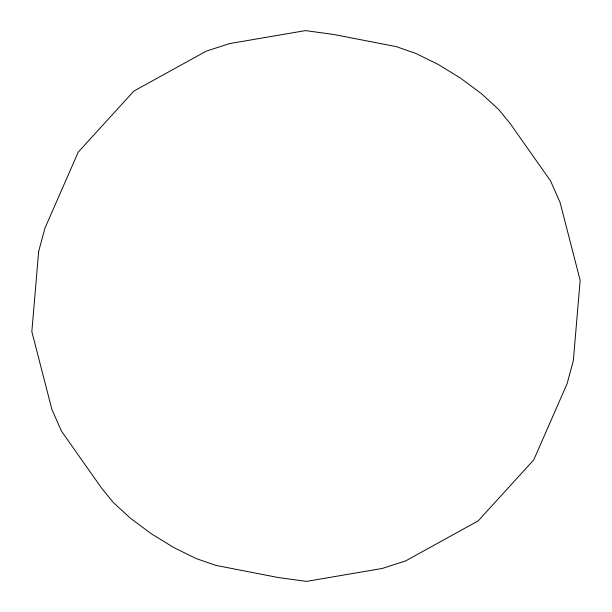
<?xml version="1.0" encoding="UTF-8"?>
<svg xmlns="http://www.w3.org/2000/svg" width="612" height="612" viewBox="0 0 612 612"><rect width="100%" height="100%" fill="white"/><g stroke="black" fill="none" stroke-linecap="round" stroke-linejoin="round"><path stroke-width="0.92" d="M38.655 251.417L31.839 331.643L51.867 409.359L61.468 431.154L101.814 488.422L113.457 502.674L130.563 518.326L151.439 533.848L174.06 547.709L196.2 558.572L215.699 565.358L278.085 577.499L306.513 581.4L382.332 568.433L405.71 560.875L478.163 520.896L533.763 459.88L567.064 383.8L573.345 360.583L580.161 280.357L560.133 202.641L550.532 180.846L510.186 123.578L498.543 109.326L481.437 93.674L460.561 78.152L437.94 64.291L415.8 53.428L396.301 46.642L333.915 34.502L305.487 30.6L229.668 43.567L206.29 51.125L133.837 91.104L78.237 152.12L44.936 228.2L38.655 251.417"/></g></svg>
